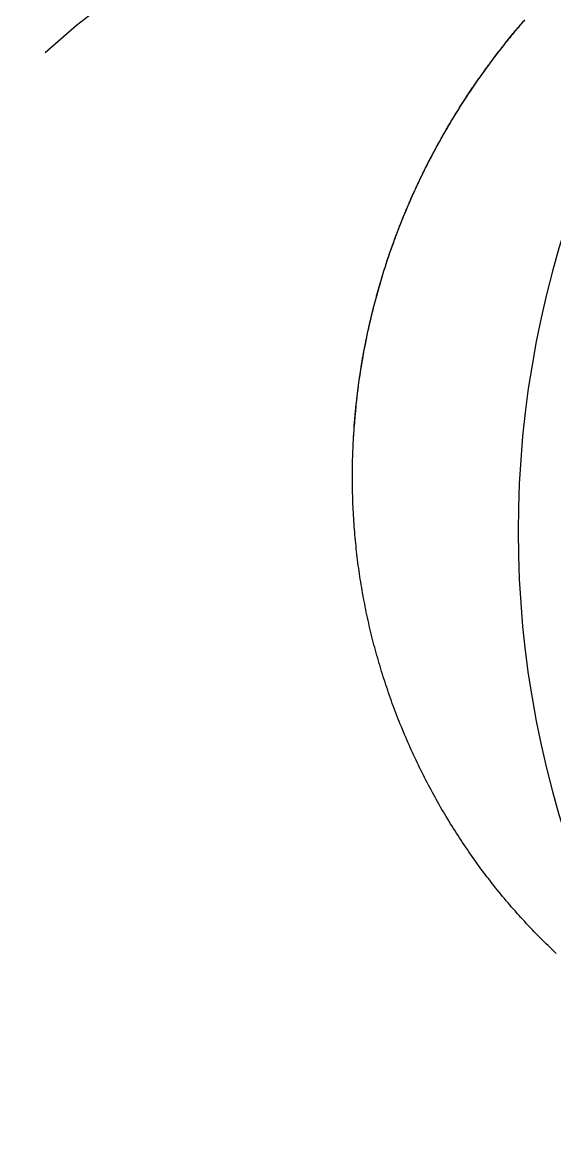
# Model space of a CAD drawing. Extents: x 0 to 216, y -5 to 280.
# Drawn here: x 116.22 to 119.1, y 199.98 to 206.09 of the extents above; entities that cross this region are included whole.
import ezdxf

# ---------------------------------------------------------------- set-up
doc = ezdxf.new("R2010")
doc.units = 0
doc.header["$LTSCALE"] = 10
doc.header["$MEASUREMENT"] = 0
doc.linetypes.add('SHORT_DASH', pattern=[0.125, 0.03125, -0.0625, 0.03125])
doc.layers.add('CADdetails-9-EXTRAFINE', color=9, linetype='CONTINUOUS')

msp = doc.modelspace()

# ---------------------------------------------------------------- linework, layer by layer
at = {"layer": 'CADdetails-9-EXTRAFINE', "linetype": 'Continuous'}
for p, q in [((118.8926, 206.0451), (118.9054, 206.0604)), ((118.9054, 206.0604), (118.9183, 206.0756)), ((118.9183, 206.0756), (118.9312, 206.0907)), ((118.8421, 205.9833), (118.8546, 205.9988)), ((118.8546, 205.9988), (118.8672, 206.0143)), ((118.8672, 206.0143), (118.8798, 206.0297)), ((118.8798, 206.0297), (118.8926, 206.0451)), ((118.7929, 205.9204), (118.805, 205.9362)), ((118.805, 205.9362), (118.8173, 205.952)), ((118.8173, 205.952), (118.8296, 205.9676)), ((118.8296, 205.9676), (118.8421, 205.9833)), ((118.7568, 205.8727), (118.7687, 205.8886)), ((118.7687, 205.8886), (118.7807, 205.9046)), ((118.7807, 205.9046), (118.7929, 205.9204)), ((118.7098, 205.8081), (118.7215, 205.8243)), ((118.7215, 205.8243), (118.7332, 205.8405)), ((118.7332, 205.8405), (118.7449, 205.8566)), ((118.7449, 205.8566), (118.7568, 205.8727)), ((118.6642, 205.7426), (118.6755, 205.7591)), ((118.6755, 205.7591), (118.6869, 205.7755)), ((118.6869, 205.7755), (118.6983, 205.7918)), ((118.6983, 205.7918), (118.7098, 205.8081)), ((118.62, 205.6762), (118.6309, 205.6929)), ((118.6309, 205.6929), (118.6419, 205.7095)), ((118.6419, 205.7095), (118.653, 205.7261)), ((118.653, 205.7261), (118.6642, 205.7426)), ((118.5876, 205.6258), (118.5983, 205.6427)), ((118.5983, 205.6427), (118.6091, 205.6595)), ((118.6091, 205.6595), (118.62, 205.6762)), ((118.5458, 205.5579), (118.5561, 205.5749)), ((118.5561, 205.5749), (118.5665, 205.592)), ((118.5665, 205.592), (118.5771, 205.6089)), ((118.5771, 205.6089), (118.5876, 205.6258)), ((118.5153, 205.5063), (118.5254, 205.5236)), ((118.5254, 205.5236), (118.5355, 205.5407)), ((118.5355, 205.5407), (118.5458, 205.5579)), ((118.476, 205.4369), (118.4857, 205.4543)), ((118.4857, 205.4543), (118.4955, 205.4717)), ((118.4955, 205.4717), (118.5053, 205.489)), ((118.5053, 205.489), (118.5153, 205.5063)), ((118.4474, 205.3843), (118.4568, 205.4019)), ((118.4568, 205.4019), (118.4663, 205.4194)), ((118.4663, 205.4194), (118.476, 205.4369)), ((118.4106, 205.3135), (118.4196, 205.3312)), ((118.4196, 205.3312), (118.4288, 205.349)), ((118.4288, 205.349), (118.438, 205.3667)), ((118.438, 205.3667), (118.4474, 205.3843)), ((118.3839, 205.2598), (118.3927, 205.2778)), ((118.3927, 205.2778), (118.4016, 205.2956)), ((118.4016, 205.2956), (118.4106, 205.3135)), ((118.3498, 205.1877), (118.3582, 205.2058)), ((118.3582, 205.2058), (118.3667, 205.2238)), ((118.3667, 205.2238), (118.3752, 205.2419)), ((118.3752, 205.2419), (118.3839, 205.2598)), ((118.3251, 205.1331), (118.3332, 205.1513)), ((118.3332, 205.1513), (118.3414, 205.1695)), ((118.3414, 205.1695), (118.3498, 205.1877)), ((118.3014, 205.0781), (118.3092, 205.0965)), ((118.3092, 205.0965), (118.3171, 205.1148)), ((118.3171, 205.1148), (118.3251, 205.1331)), ((118.2711, 205.0042), (118.2785, 205.0228)), ((118.2785, 205.0228), (118.286, 205.0413)), ((118.286, 205.0413), (118.2937, 205.0597)), ((118.2937, 205.0597), (118.3014, 205.0781)), ((118.2494, 204.9484), (118.2566, 204.9671)), ((118.2566, 204.9671), (118.2638, 204.9857)), ((118.2638, 204.9857), (118.2711, 205.0042)), ((118.2287, 204.8923), (118.2355, 204.911)), ((118.2355, 204.911), (118.2424, 204.9297)), ((118.2424, 204.9297), (118.2494, 204.9484)), ((118.2088, 204.8358), (118.2153, 204.8546)), ((118.2153, 204.8546), (118.222, 204.8735)), ((118.222, 204.8735), (118.2287, 204.8923)), ((118.1838, 204.7599), (118.1899, 204.7789)), ((118.1899, 204.7789), (118.1961, 204.7979)), ((118.1961, 204.7979), (118.2024, 204.8169)), ((118.2024, 204.8169), (118.2088, 204.8358)), ((118.1661, 204.7027), (118.1719, 204.7218)), ((118.1719, 204.7218), (118.1778, 204.7409)), ((118.1778, 204.7409), (118.1838, 204.7599)), ((118.1493, 204.6453), (118.1548, 204.6645)), ((118.1548, 204.6645), (118.1604, 204.6836)), ((118.1604, 204.6836), (118.1661, 204.7027)), ((118.1334, 204.5875), (118.1386, 204.6068)), ((118.1386, 204.6068), (118.1439, 204.626)), ((118.1439, 204.626), (118.1493, 204.6453)), ((118.1185, 204.5295), (118.1233, 204.5489)), ((118.1233, 204.5489), (118.1283, 204.5682)), ((118.1283, 204.5682), (118.1334, 204.5875)), ((118.1, 204.4519), (118.1044, 204.4713)), ((118.1044, 204.4713), (118.109, 204.4908)), ((118.109, 204.4908), (118.1137, 204.5102)), ((118.1137, 204.5102), (118.1185, 204.5295)), ((118.0872, 204.3934), (118.0914, 204.4129)), ((118.0914, 204.4129), (118.0956, 204.4324)), ((118.0956, 204.4324), (118.1, 204.4519)), ((118.0754, 204.3347), (118.0792, 204.3543)), ((118.0792, 204.3543), (118.0832, 204.3738)), ((118.0832, 204.3738), (118.0872, 204.3934)), ((118.0645, 204.2758), (118.068, 204.2954)), ((118.068, 204.2954), (118.0716, 204.3151)), ((118.0716, 204.3151), (118.0754, 204.3347)), ((118.0545, 204.2168), (118.0577, 204.2365)), ((118.0577, 204.2365), (118.061, 204.2561)), ((118.061, 204.2561), (118.0645, 204.2758)), ((118.0455, 204.1576), (118.0484, 204.1773)), ((118.0484, 204.1773), (118.0514, 204.197)), ((118.0514, 204.197), (118.0545, 204.2168)), ((118.0374, 204.0982), (118.04, 204.118)), ((118.04, 204.118), (118.0427, 204.1378)), ((118.0427, 204.1378), (118.0455, 204.1576)), ((118.0303, 204.0388), (118.0325, 204.0586)), ((118.0325, 204.0586), (118.0349, 204.0784)), ((118.0349, 204.0784), (118.0374, 204.0982)), ((118.0241, 203.9792), (118.0261, 203.9991)), ((118.0261, 203.9991), (118.0281, 204.0189)), ((118.0281, 204.0189), (118.0303, 204.0388)), ((118.0189, 203.9196), (118.0205, 203.9395)), ((118.0205, 203.9395), (118.0223, 203.9593)), ((118.0223, 203.9593), (118.0241, 203.9792)), ((118.0134, 203.8399), (118.0146, 203.8598)), ((118.0146, 203.8598), (118.016, 203.8797)), ((118.016, 203.8797), (118.0174, 203.8997)), ((118.0174, 203.8997), (118.0189, 203.9196)), ((118.0111, 203.7946), (118.0118, 203.8097)), ((118.0118, 203.8097), (118.0126, 203.8248)), ((118.0126, 203.8248), (118.0134, 203.8399)), ((118.0088, 203.7342), (118.0093, 203.7493)), ((118.0093, 203.7493), (118.0098, 203.7644)), ((118.0098, 203.7644), (118.0104, 203.7795)), ((118.0104, 203.7795), (118.0111, 203.7946)), ((118.0076, 203.6737), (118.0078, 203.6888)), ((118.0078, 203.6888), (118.0081, 203.7039)), ((118.0081, 203.7039), (118.0084, 203.7191)), ((118.0084, 203.7191), (118.0088, 203.7342)), ((118.0073, 203.6435), (118.0074, 203.6586)), ((118.0073, 203.6283), (118.0073, 203.6435)), ((118.0073, 203.6132), (118.0073, 203.6283)), ((118.0074, 203.6586), (118.0076, 203.6737)), ((118.0074, 203.5981), (118.0073, 203.6132)), ((118.0075, 203.583), (118.0074, 203.5981)), ((118.0078, 203.5679), (118.0075, 203.583)), ((118.008, 203.5527), (118.0078, 203.5679)), ((118.0084, 203.5376), (118.008, 203.5527)), ((118.0088, 203.5225), (118.0084, 203.5376)), ((118.0092, 203.5074), (118.0088, 203.5225)), ((118.0097, 203.4923), (118.0092, 203.5074)), ((118.0103, 203.4772), (118.0097, 203.4923)), ((118.011, 203.4621), (118.0103, 203.4772)), ((118.0117, 203.447), (118.011, 203.4621)), ((118.0125, 203.4319), (118.0117, 203.447)), ((118.0133, 203.4168), (118.0125, 203.4319)), ((118.0142, 203.4017), (118.0133, 203.4168)), ((118.0152, 203.3866), (118.0142, 203.4017)), ((118.0162, 203.3715), (118.0152, 203.3866)), ((118.0173, 203.3564), (118.0162, 203.3715)), ((118.0184, 203.3413), (118.0173, 203.3564)), ((118.0196, 203.3262), (118.0184, 203.3413)), ((118.0209, 203.3112), (118.0196, 203.3262)), ((118.0223, 203.2961), (118.0209, 203.3112)), ((118.0237, 203.2811), (118.0223, 203.2961)), ((118.0251, 203.266), (118.0237, 203.2811)), ((118.0267, 203.251), (118.0251, 203.266)), ((118.0283, 203.2359), (118.0267, 203.251)), ((118.0299, 203.2209), (118.0283, 203.2359)), ((118.0316, 203.2059), (118.0299, 203.2209)), ((118.0334, 203.1908), (118.0316, 203.2059)), ((118.0353, 203.1758), (118.0334, 203.1908)), ((118.0372, 203.1608), (118.0353, 203.1758)), ((118.0392, 203.1458), (118.0372, 203.1608)), ((118.0412, 203.1308), (118.0392, 203.1458)), ((118.0433, 203.1159), (118.0412, 203.1308)), ((118.0455, 203.1009), (118.0433, 203.1159)), ((118.0477, 203.0859), (118.0455, 203.1009)), ((118.05, 203.071), (118.0477, 203.0859)), ((118.0523, 203.056), (118.05, 203.071)), ((118.0548, 203.0411), (118.0523, 203.056)), ((118.0573, 203.0262), (118.0548, 203.0411)), ((118.0598, 203.0113), (118.0573, 203.0262)), ((118.0624, 202.9964), (118.0598, 203.0113)), ((118.0651, 202.9815), (118.0624, 202.9964)), ((118.0678, 202.9666), (118.0651, 202.9815)), ((118.0706, 202.9518), (118.0678, 202.9666)), ((118.0735, 202.9369), (118.0706, 202.9518)), ((118.0764, 202.9221), (118.0735, 202.9369)), ((118.0794, 202.9072), (118.0764, 202.9221)), ((118.0825, 202.8924), (118.0794, 202.9072)), ((118.0856, 202.8776), (118.0825, 202.8924)), ((118.0888, 202.8628), (118.0856, 202.8776)), ((118.092, 202.8481), (118.0888, 202.8628)), ((118.0953, 202.8333), (118.092, 202.8481)), ((118.0987, 202.8186), (118.0953, 202.8333)), ((118.1021, 202.8038), (118.0987, 202.8186)), ((118.1056, 202.7891), (118.1021, 202.8038)), ((118.1092, 202.7744), (118.1056, 202.7891)), ((118.1128, 202.7597), (118.1092, 202.7744)), ((118.1165, 202.7451), (118.1128, 202.7597)), ((118.1202, 202.7304), (118.1165, 202.7451)), ((118.124, 202.7158), (118.1202, 202.7304)), ((118.1279, 202.7011), (118.124, 202.7158)), ((118.1318, 202.6865), (118.1279, 202.7011)), ((118.1358, 202.6719), (118.1318, 202.6865)), ((118.1399, 202.6574), (118.1358, 202.6719)), ((118.144, 202.6428), (118.1399, 202.6574)), ((118.1481, 202.6283), (118.144, 202.6428)), ((118.1524, 202.6138), (118.1481, 202.6283)), ((118.1567, 202.5993), (118.1524, 202.6138)), ((118.161, 202.5848), (118.1567, 202.5993)), ((118.1655, 202.5703), (118.161, 202.5848)), ((118.1699, 202.5559), (118.1655, 202.5703)), ((118.1745, 202.5415), (118.1699, 202.5559)), ((118.1791, 202.527), (118.1745, 202.5415)), ((118.1838, 202.5127), (118.1791, 202.527)), ((118.1885, 202.4983), (118.1838, 202.5127)), ((118.1933, 202.4839), (118.1885, 202.4983)), ((118.1981, 202.4696), (118.1933, 202.4839)), ((118.203, 202.4553), (118.1981, 202.4696)), ((118.208, 202.441), (118.203, 202.4553)), ((118.213, 202.4268), (118.208, 202.441)), ((118.2181, 202.4125), (118.213, 202.4268)), ((118.2232, 202.3983), (118.2181, 202.4125)), ((118.2284, 202.3841), (118.2232, 202.3983)), ((118.2337, 202.3699), (118.2284, 202.3841)), ((118.239, 202.3558), (118.2337, 202.3699)), ((118.2444, 202.3416), (118.239, 202.3558)), ((118.2498, 202.3275), (118.2444, 202.3416)), ((118.2553, 202.3134), (118.2498, 202.3275)), ((118.2609, 202.2994), (118.2553, 202.3134)), ((118.2665, 202.2853), (118.2609, 202.2994)), ((118.2722, 202.2713), (118.2665, 202.2853)), ((118.2779, 202.2573), (118.2722, 202.2713)), ((118.2837, 202.2434), (118.2779, 202.2573)), ((118.2896, 202.2294), (118.2837, 202.2434)), ((118.2955, 202.2155), (118.2896, 202.2294)), ((118.3015, 202.2016), (118.2955, 202.2155)), ((118.3075, 202.1877), (118.3015, 202.2016)), ((118.3136, 202.1739), (118.3075, 202.1877)), ((118.3197, 202.1601), (118.3136, 202.1739)), ((118.326, 202.1463), (118.3197, 202.1601)), ((118.3322, 202.1325), (118.326, 202.1463)), ((118.3385, 202.1188), (118.3322, 202.1325)), ((118.3449, 202.1051), (118.3385, 202.1188)), ((118.3514, 202.0914), (118.3449, 202.1051)), ((118.3578, 202.0777), (118.3514, 202.0914)), ((118.3644, 202.0641), (118.3578, 202.0777)), ((118.371, 202.0505), (118.3644, 202.0641)), ((118.3777, 202.0369), (118.371, 202.0505)), ((118.3844, 202.0233), (118.3777, 202.0369)), ((118.3912, 202.0098), (118.3844, 202.0233)), ((118.398, 201.9963), (118.3912, 202.0098)), ((118.4049, 201.9829), (118.398, 201.9963)), ((118.4119, 201.9694), (118.4049, 201.9829)), ((118.4189, 201.956), (118.4119, 201.9694)), ((118.4259, 201.9427), (118.4189, 201.956)), ((118.4331, 201.9293), (118.4259, 201.9427)), ((118.4402, 201.916), (118.4331, 201.9293)), ((118.4475, 201.9027), (118.4402, 201.916)), ((118.4548, 201.8895), (118.4475, 201.9027)), ((118.4621, 201.8763), (118.4548, 201.8895)), ((118.4695, 201.8631), (118.4621, 201.8763)), ((118.477, 201.8499), (118.4695, 201.8631)), ((118.4845, 201.8368), (118.477, 201.8499)), ((118.4921, 201.8237), (118.4845, 201.8368)), ((118.4997, 201.8106), (118.4921, 201.8237)), ((118.5074, 201.7976), (118.4997, 201.8106)), ((118.5151, 201.7846), (118.5074, 201.7976)), ((118.5229, 201.7717), (118.5151, 201.7846)), ((118.5308, 201.7587), (118.5229, 201.7717)), ((118.5387, 201.7458), (118.5308, 201.7587)), ((118.5466, 201.733), (118.5387, 201.7458)), ((118.5547, 201.7201), (118.5466, 201.733)), ((118.5627, 201.7074), (118.5547, 201.7201)), ((118.5709, 201.6946), (118.5627, 201.7074)), ((118.579, 201.6819), (118.5709, 201.6946)), ((118.5873, 201.6692), (118.579, 201.6819)), ((118.5956, 201.6565), (118.5873, 201.6692)), ((118.6039, 201.6439), (118.5956, 201.6565)), ((118.6123, 201.6313), (118.6039, 201.6439)), ((118.6208, 201.6188), (118.6123, 201.6313)), ((118.6293, 201.6063), (118.6208, 201.6188)), ((118.6378, 201.5938), (118.6293, 201.6063)), ((118.6465, 201.5814), (118.6378, 201.5938)), ((118.6551, 201.569), (118.6465, 201.5814)), ((118.6639, 201.5566), (118.6551, 201.569)), ((118.6726, 201.5443), (118.6639, 201.5566)), ((118.6815, 201.532), (118.6726, 201.5443)), ((118.6904, 201.5198), (118.6815, 201.532)), ((118.6993, 201.5076), (118.6904, 201.5198)), ((118.7083, 201.4954), (118.6993, 201.5076)), ((118.7173, 201.4833), (118.7083, 201.4954)), ((118.7264, 201.4712), (118.7173, 201.4833)), ((118.7356, 201.4591), (118.7264, 201.4712)), ((118.7448, 201.4471), (118.7356, 201.4591)), ((118.7541, 201.4352), (118.7448, 201.4471)), ((118.7634, 201.4232), (118.7541, 201.4352)), ((118.7727, 201.4114), (118.7634, 201.4232)), ((118.7821, 201.3995), (118.7727, 201.4114)), ((118.7916, 201.3877), (118.7821, 201.3995)), ((118.8011, 201.376), (118.7916, 201.3877)), ((118.8107, 201.3642), (118.8011, 201.376)), ((118.8203, 201.3526), (118.8107, 201.3642)), ((118.83, 201.3409), (118.8203, 201.3526)), ((118.8397, 201.3294), (118.83, 201.3409)), ((118.8495, 201.3178), (118.8397, 201.3294)), ((118.8594, 201.3063), (118.8495, 201.3178)), ((118.8692, 201.2948), (118.8594, 201.3063)), ((118.8792, 201.2834), (118.8692, 201.2948)), ((118.8892, 201.2721), (118.8792, 201.2834)), ((118.8992, 201.2607), (118.8892, 201.2721)), ((118.9093, 201.2495), (118.8992, 201.2607)), ((118.9194, 201.2382), (118.9093, 201.2495)), ((118.9296, 201.227), (118.9194, 201.2382)), ((118.9398, 201.2159), (118.9296, 201.227)), ((118.9501, 201.2048), (118.9398, 201.2159)), ((118.9605, 201.1937), (118.9501, 201.2048)), ((118.9708, 201.1827), (118.9605, 201.1937)), ((118.9813, 201.1718), (118.9708, 201.1827)), ((118.9918, 201.1609), (118.9813, 201.1718)), ((119.0023, 201.15), (118.9918, 201.1609)), ((119.0129, 201.1392), (119.0023, 201.15)), ((119.0235, 201.1284), (119.0129, 201.1392)), ((119.0342, 201.1177), (119.0235, 201.1284)), ((119.0449, 201.107), (119.0342, 201.1177)), ((119.0556, 201.0964), (119.0449, 201.107)), ((119.0665, 201.0858), (119.0556, 201.0964)), ((119.0773, 201.0753), (119.0665, 201.0858)), ((119.0882, 201.0648), (119.0773, 201.0753)), ((119.0992, 201.0543), (119.0882, 201.0648)), ((119.1102, 201.0439), (119.0992, 201.0543))]:
    msp.add_line(p, q, dxfattribs=at)
msp.add_lwpolyline([(118.0135, 203.8411, -0.000442), (118.0161, 203.8751, -0.000877), (118.0175, 203.8922, -0.000006), (118.0216, 203.9426, -0.000447), (118.0216, 203.9433, -0.001347), (118.0234, 203.9637, -0.000895), (118.0262, 203.9944, -0.00177), (118.0283, 204.0171, -0.001416), (118.0312, 204.0454, -0.002132), (118.0339, 204.0695, -0.0019), (118.037, 204.0964, -0.002114), (118.0401, 204.1212, -0.002014), (118.0436, 204.1472, -0.001932), (118.0473, 204.1729, -0.001978), (118.0511, 204.198, -0.001871), (118.0551, 204.2236, -0.001915), (118.0593, 204.2487, -0.001816), (118.0637, 204.2743, -0.001871), (118.0682, 204.2992, -0.001779), (118.073, 204.3247, -0.001827), (118.0779, 204.3496, -0.00172), (118.0831, 204.375, -0.001763), (118.0883, 204.3998, -0.001674), (118.0939, 204.4253, -0.001731), (118.0994, 204.45, -0.001636), (118.1052, 204.4751, -0.00165), (118.1112, 204.4999, -0.001599), (118.1174, 204.525, -0.001619), (118.1236, 204.5497, -0.001644), (118.13, 204.5745, -0.001632), (118.1367, 204.5993, -0.001667), (118.1434, 204.624, -0.001652), (118.1504, 204.6488, -0.001682), (118.1575, 204.6733, -0.001664), (118.1648, 204.698, -0.001696), (118.1722, 204.7225, -0.001677), (118.1798, 204.7471, -0.00172), (118.1876, 204.7715, -0.001708), (118.1955, 204.7959, -0.001738), (118.2035, 204.8201, -0.001709), (118.2119, 204.8445, -0.001746), (118.2203, 204.8688, -0.001749), (118.2289, 204.8929, -0.001771), (118.2377, 204.9169, -0.001753), (118.2466, 204.9411, -0.001745), (118.2558, 204.9651, -0.001761), (118.265, 204.9889, -0.001743), (118.2745, 205.0128, -0.001746), (118.2841, 205.0366, -0.001716), (118.2939, 205.0604, -0.001725), (118.3038, 205.0839, -0.001719), (118.314, 205.1076, -0.001732), (118.3242, 205.131, -0.001717), (118.3346, 205.1545, -0.001719), (118.3452, 205.1778, -0.001694), (118.356, 205.2012, -0.001708), (118.3669, 205.2243, -0.001692), (118.3779, 205.2475, -0.001692), (118.3892, 205.2706, -0.001688), (118.4006, 205.2936, -0.001702), (118.4121, 205.3165, -0.00169), (118.4238, 205.3393, -0.00169), (118.4356, 205.362, -0.001665), (118.4476, 205.3848, -0.001672), (118.4598, 205.4073, -0.001671), (118.4721, 205.4299, -0.001681), (118.4845, 205.4522, -0.00167), (118.4971, 205.4746, -0.001667), (118.5098, 205.4968, -0.001654), (118.5228, 205.5191, -0.001663), (118.5358, 205.5411, -0.001663), (118.549, 205.5632, -0.00167), (118.5623, 205.585, -0.001651), (118.5757, 205.6068, -0.001647), (118.5894, 205.6286, -0.00164), (118.6032, 205.6503, -0.001652), (118.6171, 205.6718, -0.001654), (118.6311, 205.6932, -0.001651), (118.6453, 205.7146, -0.001639), (118.6596, 205.7359, -0.001638), (118.6741, 205.757, -0.001645), (118.6887, 205.7782, -0.001656), (118.7034, 205.7991, -0.001648), (118.7183, 205.82, -0.001641), (118.7333, 205.8408, -0.001625), (118.7485, 205.8615, -0.001631), (118.7638, 205.8821, -0.001641), (118.7792, 205.9026, -0.001646), (118.7948, 205.9229, -0.00164), (118.8104, 205.9432, -0.001631), (118.8263, 205.9634, -0.001627), (118.8423, 205.9835, -0.001635), (118.8583, 206.0035, -0.001642), (118.8746, 206.0233, -0.001641), (118.8909, 206.0431, -0.001631), (118.9074, 206.0627, -0.001627), (118.924, 206.0823, -0.001629), (118.9407, 206.1017, -0.001633)], format="xyb", dxfattribs=at)
for radius in [18.5358, 17.6496]:
    msp.add_circle((124.406, 196.4993), radius, dxfattribs=at)
at = {"layer": 'CADdetails-9-EXTRAFINE', "linetype": 'SHORT_DASH'}
for radius in [18.3143, 12.4064]:
    msp.add_circle((124.406, 196.4993), radius, dxfattribs=at)
at = {"layer": 'CADdetails-9-EXTRAFINE', "linetype": 'Continuous'}
msp.add_arc((124.3442, 203.3302), 5.44, 158.09763, 201.90237, dxfattribs=at)

doc.saveas('drawing.dxf')
